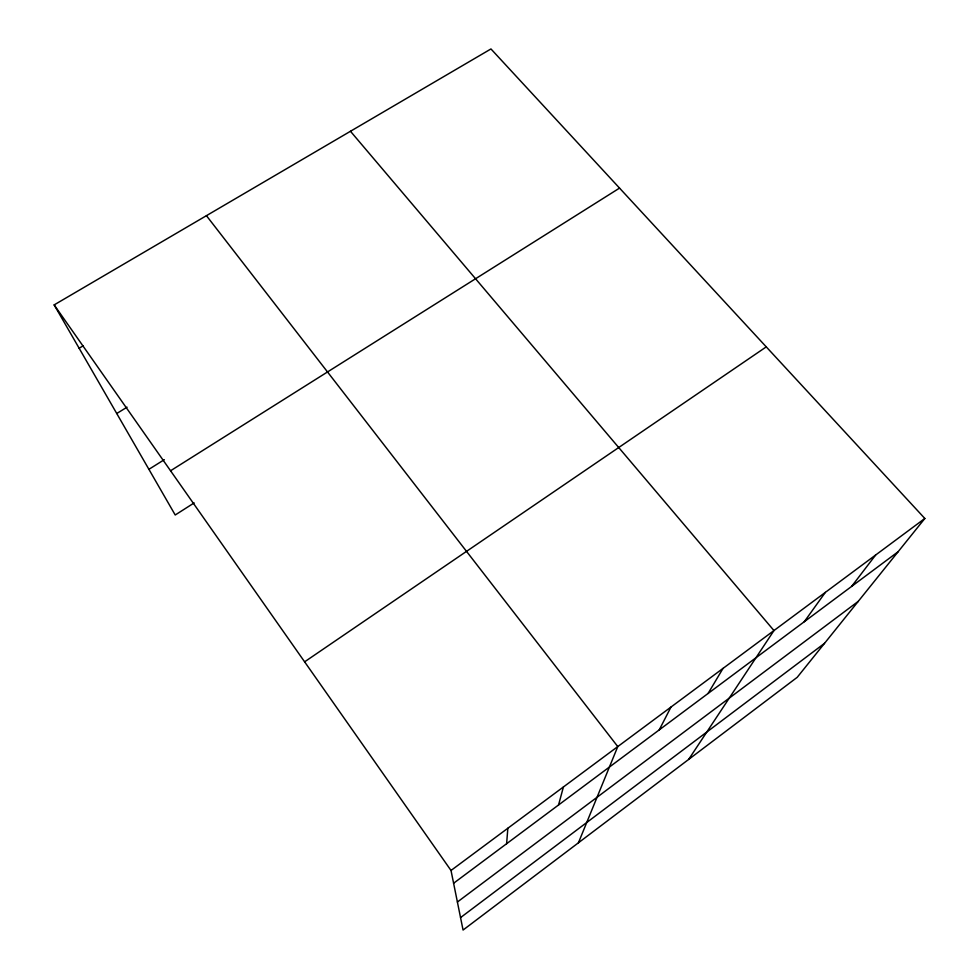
<?xml version="1.0" encoding="UTF-8"?>
<svg xmlns="http://www.w3.org/2000/svg" width="979" height="979" viewBox="0 0 979 979"><rect width="100%" height="100%" fill="white"/><g stroke="black" fill="none" stroke-linecap="round" stroke-linejoin="round"><path stroke-width="1.47" d="M506.62 843.714L507.844 828.246M558.544 804.995L563.414 786.957M578.43 842.797L617.773 746.585L206.434 215.674M659.234 729.893L670.97 707.071M708.074 693.475L723.016 668.4M688.665 759.423L773.961 630.562L350.47 131.272M804.273 621.738L825.334 592.393M851.644 586.409L875.618 555.044M924.837 518.478L797.224 677.309L463.067 930.05L451.013 870.466L54.163 304.897L490.956 48.95L924.837 518.478L451.013 870.466M460.546 917.604L824.514 643.338M457.401 902.014L858.204 601.412M453.595 883.254L898.073 551.777M304.616 661.828L766.263 346.872M194.16 502.912L175.217 514.991L54.163 304.897M170.554 470.777L619.536 188.103M148.906 469.32L164.325 459.653M116.746 413.505L127.05 407.178M79.128 348.23L83.068 345.881"/></g></svg>
